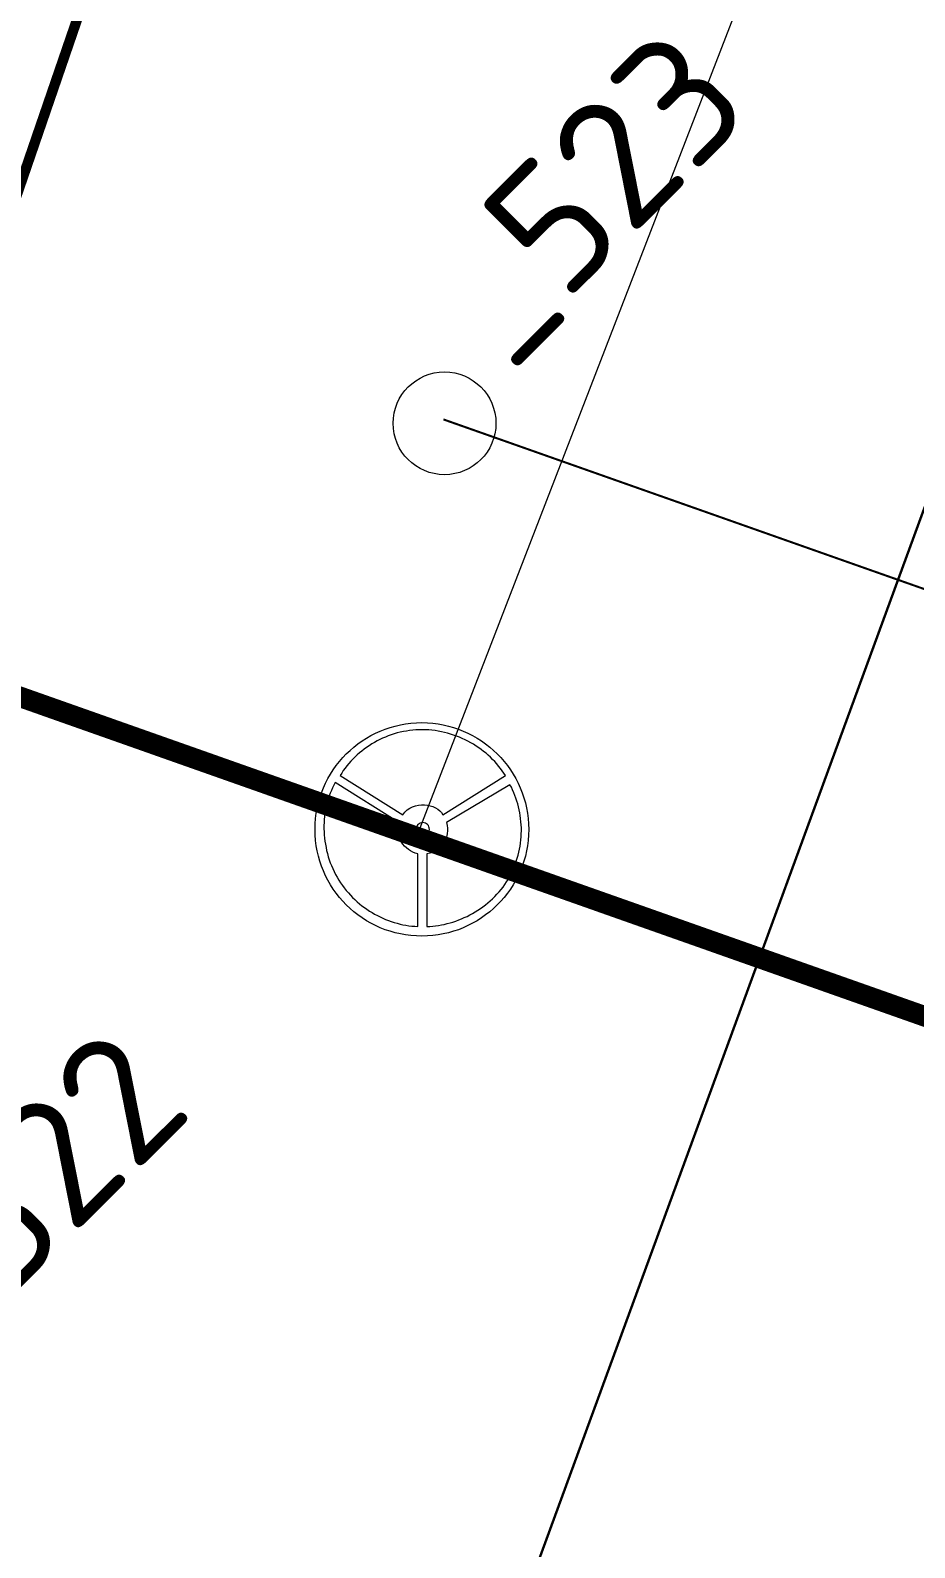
# Model space of a CAD drawing. Header units: millimetres. Extents: x 519 to 9564855, y -810 to 5021775.
# Drawn here: x 9531009.8 to 9531095.8, y 5000507.3 to 5000654.9 of the extents above; entities that cross this region are included whole.
import ezdxf

# ---------------------------------------------------------------- set-up
doc = ezdxf.new("R2010")
doc.units = ezdxf.units.MM
doc.header["$LTSCALE"] = 2
doc.header["$MEASUREMENT"] = 0
doc.linetypes.add('92051501$0$GROUND2', pattern=[35, 25, -10])
for name, color, linetype in [('OilColl&Flowlines', 3, 'Continuous'), ('OLD WELLS(dr.bfr2000)', 24, 'Continuous'), ('ROAD_GROUND', 9, 'Continuous'), ('vodovod', 5, 'Continuous')]:
    doc.layers.add(name, color=color, linetype=linetype)
for name, color, linetype, lineweight in [('SteamInjInfrastructure', 25, 'Continuous', 100), ('Электро', 1, 'Continuous', 30), ('Электроснаб', 1, 'Continuous', 18), ('Электроснабжене', 1, 'Continuous', 18)]:
    doc.layers.add(name, color=color, linetype=linetype, lineweight=lineweight)
doc.styles.add('92051501$0$STANDARD', font='simplex.shx')
doc.styles.add('Elect', font='isocpeur.ttf')
doc.linetypes.add('STM_LINE', pattern='A,0.5,-0.2,["S",92051501$0$STANDARD,S=0.1,R=0,X=-0.1,Y=-0.05],-0.05', length=0.75)
doc.linetypes.add('WTR_LINE', pattern='A,0.5,-0.2,["W",92051501$0$STANDARD,S=0.1,R=0,X=-0.1,Y=-0.05],-0.05', length=0.75)

msp = doc.modelspace()

# ---------------------------------------------------------------- linework, layer by layer
at = {"color": 6, "linetype": 'ByBlock', "lineweight": 0, "const_width": 1, "elevation": -4.5227}
msp.add_lwpolyline([(9530943.3282, 5000438.2508), (9530974.2536, 5000531.2299), (9530996.6946, 5000604.4448), (9531015.814, 5000660.173), (9531040.2307, 5000741.2792)], dxfattribs=at)
at = {"layer": 'OilColl&Flowlines', "lineweight": 0, "const_width": 2}
msp.add_lwpolyline([(9530917.659, 5000622.28257), (9531209.737, 5000519.055), (9531255.937, 5000448.855), (9531312.537, 5000429.455), (9531245.337, 5000242.755), (9531451.82079, 5000131.60558), (9531538.737, 5000091.355), (9531540.137, 5000090.455), (9531403.337, 4999707.355)], dxfattribs=at)
at = {"layer": 'OLD WELLS(dr.bfr2000)', "lineweight": 0}
msp.add_circle((9531050.109, 5000616.682), 5, dxfattribs=at)
at = {"layer": 'ROAD_GROUND', "linetype": '92051501$0$GROUND2', "lineweight": 0}
for points in [[(9530876.84874, 5000720.055, 1, 1, 0), (9530877.7584, 5000719.78314, 0, 0, 0), (9530877.13623, 5000654.60608, 0, 0, 0), (9530878.5746, 5000647.12551, 0, 0, 0), (9530926.33214, 5000627.84813, 0, 0, 0), (9530981.94744, 5000606.68037, 0, 0, 0), (9531022.87674, 5000592.96956, 0, 0, 0), (9531027.22126, 5000588.52251, 0, 0, 0)], [(9530871.56678, 5000718.50245, 1, 1, 0), (9530874.737, 5000717.555, 0, 0, 0), (9530874.1335, 5000654.33447, 0, 0, 0), (9530875.937, 5000644.955, 0, 0, 0), (9530925.237, 5000625.055, 0, 0, 0), (9530980.937, 5000603.855, 0, 0, 0), (9531021.237, 5000590.355, 0, 0, 0), (9531025.07535, 5000586.42607, 0, 0, 0)]]:
    msp.add_lwpolyline(points, format="xyseb", dxfattribs=at)
at = {"layer": 'SteamInjInfrastructure', "color": 6, "linetype": 'STM_LINE', "lineweight": 0, "ltscale": 15}
for p, q in [((9531047.741, 5000577.312), (9531165.104, 5000881.24)), ((9531046.32228, 5000587.4286, 0), (9531046.84162, 5000587.50129, 0)), ((9531046.84162, 5000587.50129, 0), (9531047.37134, 5000587.54282, 0)), ((9531047.37134, 5000587.54282, 0), (9531047.91145, 5000587.55319, 0)), ((9531047.91145, 5000587.55319, 0), (9531048.44117, 5000587.54278, 0)), ((9531048.44117, 5000587.54278, 0), (9531048.96051, 5000587.50121, 0)), ((9531048.96051, 5000587.50121, 0), (9531049.47984, 5000587.42849, 0)), ((9531042.09483, 5000585.77727, 0), (9531042.51031, 5000586.04731, 0)), ((9531042.51031, 5000586.04731, 0), (9531042.94656, 5000586.29658, 0)), ((9531042.94656, 5000586.29658, 0), (9531043.39319, 5000586.52507, 0)), ((9531043.39319, 5000586.52507, 0), (9531043.8606, 5000586.73279, 0)), ((9531044.08908, 5000586.02648, 0), (9531043.81903, 5000585.90185, 0)), ((9531043.8606, 5000586.73279, 0), (9531044.32801, 5000586.91973, 0)), ((9531044.35914, 5000586.15111, 0), (9531044.08908, 5000586.02648, 0)), ((9531044.32801, 5000586.91973, 0), (9531044.81619, 5000587.0859, 0)), ((9531044.63959, 5000586.26535, 0), (9531044.35914, 5000586.15111, 0)), ((9531044.93042, 5000586.35882, 0), (9531044.63959, 5000586.26535, 0)), ((9531044.81619, 5000587.0859, 0), (9531045.30437, 5000587.22091, 0)), ((9531045.21087, 5000586.45229, 0), (9531044.93042, 5000586.35882, 0)), ((9531045.51208, 5000586.54576, 0), (9531045.21087, 5000586.45229, 0)), ((9531045.30437, 5000587.22091, 0), (9531045.81333, 5000587.34553, 0)), ((9531045.80291, 5000586.61846, 0), (9531045.51208, 5000586.54576, 0)), ((9531046.10413, 5000586.68077, 0), (9531045.80291, 5000586.61846, 0)), ((9531045.81333, 5000587.34553, 0), (9531046.32228, 5000587.4286, 0)), ((9531046.40535, 5000586.73269, 0), (9531046.10413, 5000586.68077, 0)), ((9531046.70656, 5000586.78461, 0), (9531046.40535, 5000586.73269, 0)), ((9531047.01817, 5000586.81576, 0), (9531046.70656, 5000586.78461, 0)), ((9531047.32977, 5000586.84691, 0), (9531047.01817, 5000586.81576, 0)), ((9531047.64137, 5000586.85729, 0), (9531047.32977, 5000586.84691, 0)), ((9531047.95297, 5000586.86766, 0), (9531047.64137, 5000586.85729, 0)), ((9531048.26457, 5000586.85726, 0), (9531047.95297, 5000586.86766, 0)), ((9531048.57617, 5000586.84687, 0), (9531048.26457, 5000586.85726, 0)), ((9531048.88777, 5000586.8157, 0), (9531048.57617, 5000586.84687, 0)), ((9531049.18899, 5000586.78452, 0), (9531048.88777, 5000586.8157, 0)), ((9531049.50059, 5000586.73258, 0), (9531049.18899, 5000586.78452, 0)), ((9531049.47984, 5000587.42849, 0), (9531049.98878, 5000587.34538, 0)), ((9531049.8018, 5000586.67025, 0), (9531049.50059, 5000586.73258, 0)), ((9531050.10301, 5000586.60792, 0), (9531049.8018, 5000586.67025, 0)), ((9531049.98878, 5000587.34538, 0), (9531050.48734, 5000587.22072, 0)), ((9531050.40422, 5000586.52481, 0), (9531050.10301, 5000586.60792, 0)), ((9531050.69505, 5000586.44171, 0), (9531050.40422, 5000586.52481, 0)), ((9531050.48734, 5000587.22072, 0), (9531050.97551, 5000587.08567, 0)), ((9531050.98587, 5000586.34822, 0), (9531050.69505, 5000586.44171, 0)), ((9531050.97551, 5000587.08567, 0), (9531051.46368, 5000586.91947, 0)), ((9531051.2767, 5000586.24434, 0), (9531050.98587, 5000586.34822, 0)), ((9531051.55713, 5000586.13007, 0), (9531051.2767, 5000586.24434, 0)), ((9531051.46368, 5000586.91947, 0), (9531051.93108, 5000586.73249, 0)), ((9531051.83757, 5000586.00542, 0), (9531051.55713, 5000586.13007, 0)), ((9531051.93108, 5000586.73249, 0), (9531052.38808, 5000586.52474, 0)), ((9531052.38808, 5000586.52474, 0), (9531052.83471, 5000586.29622, 0)), ((9531052.83471, 5000586.29622, 0), (9531053.27094, 5000586.04692, 0)), ((9531053.27094, 5000586.04692, 0), (9531053.69678, 5000585.77685, 0)), ((9531040.55755, 5000584.51015, 0), (9531040.9211, 5000584.8529, 0)), ((9531040.9211, 5000584.8529, 0), (9531041.29503, 5000585.17487, 0)), ((9531041.29503, 5000585.17487, 0), (9531041.68974, 5000585.48646, 0)), ((9531041.83512, 5000584.60358, 0), (9531041.61699, 5000584.41663, 0)), ((9531041.68974, 5000585.48646, 0), (9531042.09483, 5000585.77727, 0)), ((9531042.06363, 5000584.79054, 0), (9531041.83512, 5000584.60358, 0)), ((9531042.29215, 5000584.97749, 0), (9531042.06363, 5000584.79054, 0)), ((9531042.53105, 5000585.14367, 0), (9531042.29215, 5000584.97749, 0)), ((9531042.78033, 5000585.30984, 0), (9531042.53105, 5000585.14367, 0)), ((9531043.02962, 5000585.47602, 0), (9531042.78033, 5000585.30984, 0)), ((9531043.28929, 5000585.62143, 0), (9531043.02962, 5000585.47602, 0)), ((9531043.54897, 5000585.76683, 0), (9531043.28929, 5000585.62143, 0)), ((9531043.81903, 5000585.90185, 0), (9531043.54897, 5000585.76683, 0)), ((9531052.11801, 5000585.88077, 0), (9531051.83757, 5000586.00542, 0)), ((9531052.38806, 5000585.73535, 0), (9531052.11801, 5000585.88077, 0)), ((9531052.65811, 5000585.58993, 0), (9531052.38806, 5000585.73535, 0)), ((9531052.91777, 5000585.4445, 0), (9531052.65811, 5000585.58993, 0)), ((9531053.17743, 5000585.2783, 0), (9531052.91777, 5000585.4445, 0)), ((9531053.4267, 5000585.11211, 0), (9531053.17743, 5000585.2783, 0)), ((9531053.66559, 5000584.93553, 0), (9531053.4267, 5000585.11211, 0)), ((9531053.90448, 5000584.75894, 0), (9531053.66559, 5000584.93553, 0)), ((9531053.69678, 5000585.77685, 0), (9531054.10185, 5000585.48601, 0)), ((9531054.14337, 5000584.57197, 0), (9531053.90448, 5000584.75894, 0)), ((9531054.10185, 5000585.48601, 0), (9531054.49654, 5000585.17439, 0)), ((9531054.36148, 5000584.37462, 0), (9531054.14337, 5000584.57197, 0)), ((9531054.49654, 5000585.17439, 0), (9531054.87045, 5000584.85239, 0)), ((9531054.87045, 5000584.85239, 0), (9531055.23397, 5000584.50961, 0)), ((9531039.29031, 5000582.97296, 0), (9531039.58116, 5000583.37803, 0)), ((9531039.58116, 5000583.37803, 0), (9531039.88239, 5000583.77272, 0)), ((9531039.88239, 5000583.77272, 0), (9531040.21477, 5000584.14663, 0)), ((9531040.21477, 5000584.14663, 0), (9531040.55755, 5000584.51015, 0)), ((9531040.44324, 5000583.11833, 0), (9531040.26666, 5000582.88983, 0)), ((9531040.61983, 5000583.34684, 0), (9531040.44324, 5000583.11833, 0)), ((9531040.8068, 5000583.57534, 0), (9531040.61983, 5000583.34684, 0)), ((9531040.99376, 5000583.79345, 0), (9531040.8068, 5000583.57534, 0)), ((9531041.19112, 5000584.00118, 0), (9531040.99376, 5000583.79345, 0)), ((9531041.39886, 5000584.2089, 0), (9531041.19112, 5000584.00118, 0)), ((9531041.61699, 5000584.41663, 0), (9531041.39886, 5000584.2089, 0)), ((9531054.5796, 5000584.17726, 0), (9531054.36148, 5000584.37462, 0)), ((9531054.78732, 5000583.96952, 0), (9531054.5796, 5000584.17726, 0)), ((9531054.99505, 5000583.76178, 0), (9531054.78732, 5000583.96952, 0)), ((9531055.182, 5000583.54365, 0), (9531054.99505, 5000583.76178, 0)), ((9531055.36895, 5000583.32552, 0), (9531055.182, 5000583.54365, 0)), ((9531055.23397, 5000584.50961, 0), (9531055.57672, 5000584.14607, 0)), ((9531055.54552, 5000583.09701, 0), (9531055.36895, 5000583.32552, 0)), ((9531055.7117, 5000582.8685, 0), (9531055.54552, 5000583.09701, 0)), ((9531055.57672, 5000584.14607, 0), (9531055.90908, 5000583.77213, 0)), ((9531055.90908, 5000583.77213, 0), (9531056.22067, 5000583.37743, 0)), ((9531056.22067, 5000583.37743, 0), (9531056.51148, 5000582.97233, 0)), ((9531038.33467, 5000581.20726, 0), (9531038.54242, 5000581.66426, 0)), ((9531038.54242, 5000581.66426, 0), (9531038.77095, 5000582.11088, 0)), ((9531038.77095, 5000582.11088, 0), (9531039.02024, 5000582.54712, 0)), ((9531039.02024, 5000582.54712, 0), (9531039.29031, 5000582.97296, 0)), ((9531039.47723, 5000581.71616, 0), (9531039.34219, 5000581.46689, 0)), ((9531045.67795, 5000577.82092, 0), (9531039.47723, 5000581.71616, 0)), ((9531040.11085, 5000582.65094, 0), (9531039.95504, 5000582.40167, 0)), ((9531039.95504, 5000582.40167, 0), (9531046.04152, 5000578.58952, 0)), ((9531040.26666, 5000582.88983, 0), (9531040.11085, 5000582.65094, 0)), ((9531049.93653, 5000578.58938, 0), (9531056.02328, 5000582.40108, 0)), ((9531055.87788, 5000582.63998, 0), (9531055.7117, 5000582.8685, 0)), ((9531056.02328, 5000582.40108, 0), (9531055.87788, 5000582.63998, 0)), ((9531056.51148, 5000582.97233, 0), (9531056.78152, 5000582.54647, 0)), ((9531056.78152, 5000582.54647, 0), (9531057.03078, 5000582.11022, 0)), ((9531057.03078, 5000582.11022, 0), (9531057.25927, 5000581.66358, 0)), ((9531057.25927, 5000581.66358, 0), (9531057.47738, 5000581.20656, 0)), ((9531037.84644, 5000579.75313, 0), (9531037.99187, 5000580.25169, 0)), ((9531037.99187, 5000580.25169, 0), (9531038.14769, 5000580.72947, 0)), ((9531038.14769, 5000580.72947, 0), (9531038.33467, 5000581.20726, 0)), ((9531038.80204, 5000580.14779, 0), (9531038.71893, 5000579.87774, 0)), ((9531038.89553, 5000580.42823, 0), (9531038.80204, 5000580.14779, 0)), ((9531038.9994, 5000580.69828, 0), (9531038.89553, 5000580.42823, 0)), ((9531039.10328, 5000580.95795, 0), (9531038.9994, 5000580.69828, 0)), ((9531039.21754, 5000581.21761, 0), (9531039.10328, 5000580.95795, 0)), ((9531039.34219, 5000581.46689, 0), (9531039.21754, 5000581.21761, 0)), ((9531056.46988, 5000581.50781, 0), (9531050.30004, 5000577.82075, 0)), ((9531056.6049, 5000581.25852, 0), (9531056.46988, 5000581.50781, 0)), ((9531056.72953, 5000580.99885, 0), (9531056.6049, 5000581.25852, 0)), ((9531056.84377, 5000580.72879, 0), (9531056.72953, 5000580.99885, 0)), ((9531056.95802, 5000580.46912, 0), (9531056.84377, 5000580.72879, 0)), ((9531057.05149, 5000580.19906, 0), (9531056.95802, 5000580.46912, 0)), ((9531057.14496, 5000579.91862, 0), (9531057.05149, 5000580.19906, 0)), ((9531057.47738, 5000581.20656, 0), (9531057.66432, 5000580.72876, 0)), ((9531057.66432, 5000580.72876, 0), (9531057.83049, 5000580.25097, 0)), ((9531057.83049, 5000580.25097, 0), (9531057.9655, 5000579.7524, 0)), ((9531037.57633, 5000578.2263, 0), (9531037.63867, 5000578.74563, 0)), ((9531037.63867, 5000578.74563, 0), (9531037.73217, 5000579.25458, 0)), ((9531037.73217, 5000579.25458, 0), (9531037.84644, 5000579.75313, 0)), ((9531038.48, 5000578.72483, 0), (9531038.44882, 5000578.434, 0)), ((9531038.53194, 5000579.01565, 0), (9531038.48, 5000578.72483, 0)), ((9531038.58388, 5000579.30648, 0), (9531038.53194, 5000579.01565, 0)), ((9531038.64621, 5000579.58692, 0), (9531038.58388, 5000579.30648, 0)), ((9531038.71893, 5000579.87774, 0), (9531038.64621, 5000579.58692, 0)), ((9531046.04152, 5000578.58952, 0), (9531046.24926, 5000578.8388, 0)), ((9531046.24926, 5000578.8388, 0), (9531046.48816, 5000579.05691, 0)), ((9531046.48816, 5000579.05691, 0), (9531046.74783, 5000579.23347, 0)), ((9531046.74783, 5000579.23347, 0), (9531047.00751, 5000579.36849, 0)), ((9531047.00751, 5000579.36849, 0), (9531047.28795, 5000579.46196, 0)), ((9531047.28795, 5000579.46196, 0), (9531047.57878, 5000579.53466, 0)), ((9531047.57878, 5000579.53466, 0), (9531047.86961, 5000579.56581, 0)), ((9531047.86961, 5000579.56581, 0), (9531048.16044, 5000579.5658, 0)), ((9531048.16044, 5000579.5658, 0), (9531048.44088, 5000579.53463, 0)), ((9531048.44088, 5000579.53463, 0), (9531048.72132, 5000579.4723, 0)), ((9531048.72132, 5000579.4723, 0), (9531048.98098, 5000579.38919, 0)), ((9531048.98098, 5000579.38919, 0), (9531049.21987, 5000579.27493, 0)), ((9531049.21987, 5000579.27493, 0), (9531049.44838, 5000579.13989, 0)), ((9531049.44838, 5000579.13989, 0), (9531049.63533, 5000578.9737, 0)), ((9531049.63533, 5000578.9737, 0), (9531049.80151, 5000578.79712, 0)), ((9531049.80151, 5000578.79712, 0), (9531049.93653, 5000578.58938, 0)), ((9531057.22804, 5000579.63817, 0), (9531057.14496, 5000579.91862, 0)), ((9531057.30074, 5000579.35773, 0), (9531057.22804, 5000579.63817, 0)), ((9531057.37343, 5000579.07729, 0), (9531057.30074, 5000579.35773, 0)), ((9531057.42536, 5000578.78646, 0), (9531057.37343, 5000579.07729, 0)), ((9531057.47728, 5000578.50601, 0), (9531057.42536, 5000578.78646, 0)), ((9531057.9655, 5000579.7524, 0), (9531058.07974, 5000579.25383, 0)), ((9531058.07974, 5000579.25383, 0), (9531058.1732, 5000578.74488, 0)), ((9531058.1732, 5000578.74488, 0), (9531058.24589, 5000578.22554, 0)), ((9531037.52436, 5000577.16686, 0), (9531037.53477, 5000577.69658, 0)), ((9531037.53473, 5000576.62675, 0), (9531037.52436, 5000577.16686, 0)), ((9531037.53477, 5000577.69658, 0), (9531037.57633, 5000578.2263, 0)), ((9531038.38647, 5000577.53036, 0), (9531038.38646, 5000577.22914, 0)), ((9531038.38646, 5000577.22914, 0), (9531038.39684, 5000576.92793, 0)), ((9531038.39687, 5000577.83157, 0), (9531038.38647, 5000577.53036, 0)), ((9531038.41765, 5000578.13279, 0), (9531038.39687, 5000577.83157, 0)), ((9531038.44882, 5000578.434, 0), (9531038.41765, 5000578.13279, 0)), ((9531045.55328, 5000577.0627, 0), (9531045.56368, 5000577.31198, 0)), ((9531045.56368, 5000577.31198, 0), (9531045.60524, 5000577.56126, 0)), ((9531045.60524, 5000577.56126, 0), (9531045.67795, 5000577.82092, 0)), ((9531047.64, 5000575.488), (9531047.741, 5000577.312)), ((9531050.30004, 5000577.82075, 0), (9531050.36235, 5000577.5507, 0)), ((9531050.36235, 5000577.5507, 0), (9531050.3935, 5000577.28064, 0)), ((9531050.3935, 5000577.28064, 0), (9531050.39349, 5000577.02097, 0)), ((9531057.50843, 5000578.21518, 0), (9531057.47728, 5000578.50601, 0)), ((9531057.53958, 5000577.91397, 0), (9531057.50843, 5000578.21518, 0)), ((9531057.56034, 5000577.62314, 0), (9531057.53958, 5000577.91397, 0)), ((9531057.5811, 5000577.33231, 0), (9531057.56034, 5000577.62314, 0)), ((9531057.58109, 5000577.0311, 0), (9531057.5811, 5000577.33231, 0)), ((9531058.24589, 5000578.22554, 0), (9531058.28741, 5000577.69582, 0)), ((9531058.29778, 5000577.1661, 0), (9531058.28738, 5000576.62599, 0)), ((9531058.28741, 5000577.69582, 0), (9531058.29778, 5000577.1661, 0)), ((9531037.57626, 5000576.09702, 0), (9531037.53473, 5000576.62675, 0)), ((9531037.63856, 5000575.57769, 0), (9531037.57626, 5000576.09702, 0)), ((9531038.39684, 5000576.92793, 0), (9531038.4176, 5000576.62671, 0)), ((9531038.4176, 5000576.62671, 0), (9531038.43836, 5000576.31511, 0)), ((9531038.43836, 5000576.31511, 0), (9531038.4799, 5000576.0139, 0)), ((9531038.4799, 5000576.0139, 0), (9531038.52143, 5000575.71268, 0)), ((9531038.52143, 5000575.71268, 0), (9531038.58374, 5000575.41146, 0)), ((9531045.57405, 5000576.81341, 0), (9531045.55328, 5000577.0627, 0)), ((9531045.62597, 5000576.57452, 0), (9531045.57405, 5000576.81341, 0)), ((9531045.69867, 5000576.34601, 0), (9531045.62597, 5000576.57452, 0)), ((9531045.80253, 5000576.12788, 0), (9531045.69867, 5000576.34601, 0)), ((9531045.92716, 5000575.92014, 0), (9531045.80253, 5000576.12788, 0)), ((9531046.06218, 5000575.72279, 0), (9531045.92716, 5000575.92014, 0)), ((9531046.22836, 5000575.53582, 0), (9531046.06218, 5000575.72279, 0)), ((9531050.07146, 5000575.85767, 0), (9531049.93642, 5000575.66033, 0)), ((9531050.17533, 5000576.0654, 0), (9531050.07146, 5000575.85767, 0)), ((9531050.26882, 5000576.28352, 0), (9531050.17533, 5000576.0654, 0)), ((9531050.33115, 5000576.52241, 0), (9531050.26882, 5000576.28352, 0)), ((9531050.37271, 5000576.77169, 0), (9531050.33115, 5000576.52241, 0)), ((9531050.39349, 5000577.02097, 0), (9531050.37271, 5000576.77169, 0)), ((9531057.4564, 5000575.53541, 0), (9531057.49796, 5000575.83663, 0)), ((9531057.49796, 5000575.83663, 0), (9531057.52913, 5000576.13784, 0)), ((9531057.52913, 5000576.13784, 0), (9531057.5603, 5000576.43905, 0)), ((9531057.5603, 5000576.43905, 0), (9531057.5707, 5000576.72988, 0)), ((9531057.5707, 5000576.72988, 0), (9531057.58109, 5000577.0311, 0)), ((9531058.24581, 5000576.09627, 0), (9531058.17308, 5000575.57694, 0)), ((9531058.28738, 5000576.62599, 0), (9531058.24581, 5000576.09627, 0)), ((9531037.73202, 5000575.06873, 0), (9531037.63856, 5000575.57769, 0)), ((9531037.84625, 5000574.57017, 0), (9531037.73202, 5000575.06873, 0)), ((9531037.99165, 5000574.0716, 0), (9531037.84625, 5000574.57017, 0)), ((9531038.58374, 5000575.41146, 0), (9531038.64605, 5000575.11025, 0)), ((9531038.64605, 5000575.11025, 0), (9531038.71875, 5000574.80903, 0)), ((9531038.71875, 5000574.80903, 0), (9531038.80183, 5000574.50781, 0)), ((9531038.80183, 5000574.50781, 0), (9531038.8953, 5000574.21698, 0)), ((9531038.8953, 5000574.21698, 0), (9531038.99915, 5000573.92615, 0)), ((9531046.40493, 5000575.36963, 0), (9531046.22836, 5000575.53582, 0)), ((9531046.60227, 5000575.21382, 0), (9531046.40493, 5000575.36963, 0)), ((9531046.81, 5000575.07879, 0), (9531046.60227, 5000575.21382, 0)), ((9531047.03851, 5000574.95414, 0), (9531046.81, 5000575.07879, 0)), ((9531047.26701, 5000574.86065, 0), (9531047.03851, 5000574.95414, 0)), ((9531047.5059, 5000574.77755, 0), (9531047.26701, 5000574.86065, 0)), ((9531047.50564, 5000567.71458, 0), (9531047.5059, 5000574.77755, 0)), ((9531130.777, 5000546.096), (9531047.64, 5000575.488)), ((9531048.39916, 5000574.77752, 0), (9531048.3989, 5000567.71455, 0)), ((9531048.6796, 5000574.83983, 0), (9531048.39916, 5000574.77752, 0)), ((9531048.93927, 5000574.9333, 0), (9531048.6796, 5000574.83983, 0)), ((9531049.17817, 5000575.03715, 0), (9531048.93927, 5000574.9333, 0)), ((9531049.3963, 5000575.16179, 0), (9531049.17817, 5000575.03715, 0)), ((9531049.59365, 5000575.31758, 0), (9531049.3963, 5000575.16179, 0)), ((9531049.77023, 5000575.47338, 0), (9531049.59365, 5000575.31758, 0)), ((9531049.93642, 5000575.66033, 0), (9531049.77023, 5000575.47338, 0)), ((9531057.08242, 5000574.06052, 0), (9531057.17591, 5000574.35134, 0)), ((9531057.17591, 5000574.35134, 0), (9531057.25902, 5000574.64216, 0)), ((9531057.25902, 5000574.64216, 0), (9531057.33174, 5000574.94338, 0)), ((9531057.33174, 5000574.94338, 0), (9531057.40445, 5000575.24459, 0)), ((9531057.40445, 5000575.24459, 0), (9531057.4564, 5000575.53541, 0)), ((9531057.96531, 5000574.56943, 0), (9531057.83027, 5000574.07087, 0)), ((9531058.07958, 5000575.06799, 0), (9531057.96531, 5000574.56943, 0)), ((9531058.17308, 5000575.57694, 0), (9531058.07958, 5000575.06799, 0)), ((9531038.14743, 5000573.58342, 0), (9531037.99165, 5000574.0716, 0)), ((9531038.33438, 5000573.11601, 0), (9531038.14743, 5000573.58342, 0)), ((9531038.54209, 5000572.65899, 0), (9531038.33438, 5000573.11601, 0)), ((9531038.99915, 5000573.92615, 0), (9531039.1134, 5000573.63532, 0)), ((9531039.1134, 5000573.63532, 0), (9531039.23803, 5000573.34448, 0)), ((9531039.23803, 5000573.34448, 0), (9531039.37305, 5000573.06404, 0)), ((9531039.37305, 5000573.06404, 0), (9531039.51845, 5000572.78359, 0)), ((9531039.51845, 5000572.78359, 0), (9531039.67424, 5000572.50314, 0)), ((9531056.46955, 5000572.61678, 0), (9531056.61498, 5000572.89722, 0)), ((9531056.61498, 5000572.89722, 0), (9531056.75002, 5000573.18804, 0)), ((9531056.75002, 5000573.18804, 0), (9531056.87467, 5000573.46848, 0)), ((9531056.87467, 5000573.46848, 0), (9531056.97854, 5000573.7593, 0)), ((9531056.97854, 5000573.7593, 0), (9531057.08242, 5000574.06052, 0)), ((9531057.47708, 5000573.11531, 0), (9531057.25895, 5000572.6583, 0)), ((9531057.66406, 5000573.5827, 0), (9531057.47708, 5000573.11531, 0)), ((9531057.83027, 5000574.07087, 0), (9531057.66406, 5000573.5827, 0)), ((9531038.77059, 5000572.21235, 0), (9531038.54209, 5000572.65899, 0)), ((9531039.01985, 5000571.7761, 0), (9531038.77059, 5000572.21235, 0)), ((9531039.28989, 5000571.35023, 0), (9531039.01985, 5000571.7761, 0)), ((9531039.5807, 5000570.94514, 0), (9531039.28989, 5000571.35023, 0)), ((9531039.67424, 5000572.50314, 0), (9531039.83003, 5000572.23308, 0)), ((9531039.83003, 5000572.23308, 0), (9531040.00659, 5000571.97341, 0)), ((9531040.00659, 5000571.97341, 0), (9531040.17277, 5000571.71374, 0)), ((9531040.17277, 5000571.71374, 0), (9531040.35972, 5000571.46445, 0)), ((9531040.35972, 5000571.46445, 0), (9531040.55706, 5000571.22555, 0)), ((9531055.41005, 5000571.07959, 0), (9531055.60741, 5000571.31848, 0)), ((9531055.60741, 5000571.31848, 0), (9531055.79438, 5000571.55737, 0)), ((9531055.79438, 5000571.55737, 0), (9531055.98135, 5000571.80664, 0)), ((9531055.98135, 5000571.80664, 0), (9531056.14755, 5000572.0663, 0)), ((9531056.14755, 5000572.0663, 0), (9531056.31374, 5000572.33635, 0)), ((9531056.51105, 5000571.34961, 0), (9531056.22021, 5000570.94453, 0)), ((9531056.31374, 5000572.33635, 0), (9531056.46955, 5000572.61678, 0)), ((9531056.78113, 5000571.77545, 0), (9531056.51105, 5000571.34961, 0)), ((9531057.03042, 5000572.21168, 0), (9531056.78113, 5000571.77545, 0)), ((9531057.25895, 5000572.6583, 0), (9531057.03042, 5000572.21168, 0)), ((9531039.8819, 5000570.55044, 0), (9531039.5807, 5000570.94514, 0)), ((9531040.21426, 5000570.1765, 0), (9531039.8819, 5000570.55044, 0)), ((9531040.55701, 5000569.81295, 0), (9531040.21426, 5000570.1765, 0)), ((9531040.92053, 5000569.47018, 0), (9531040.55701, 5000569.81295, 0)), ((9531040.55706, 5000571.22555, 0), (9531040.7544, 5000570.98665, 0)), ((9531040.7544, 5000570.98665, 0), (9531040.95174, 5000570.75813, 0)), ((9531040.95174, 5000570.75813, 0), (9531041.16985, 5000570.54, 0)), ((9531041.16985, 5000570.54, 0), (9531041.37758, 5000570.33226, 0)), ((9531041.37758, 5000570.33226, 0), (9531041.60608, 5000570.12452, 0)), ((9531041.60608, 5000570.12452, 0), (9531041.83458, 5000569.92716, 0)), ((9531041.83458, 5000569.92716, 0), (9531042.07347, 5000569.74019, 0)), ((9531053.84161, 5000569.63589, 0), (9531054.08051, 5000569.81246, 0)), ((9531054.08051, 5000569.81246, 0), (9531054.31941, 5000570.0098, 0)), ((9531054.31941, 5000570.0098, 0), (9531054.54793, 5000570.20714, 0)), ((9531054.54793, 5000570.20714, 0), (9531054.77644, 5000570.41486, 0)), ((9531054.77644, 5000570.41486, 0), (9531054.99457, 5000570.62259, 0)), ((9531055.23343, 5000569.81242, 0), (9531054.86989, 5000569.46967, 0)), ((9531054.99457, 5000570.62259, 0), (9531055.20231, 5000570.85109, 0)), ((9531055.20231, 5000570.85109, 0), (9531055.41005, 5000571.07959, 0)), ((9531055.57621, 5000570.17594, 0), (9531055.23343, 5000569.81242, 0)), ((9531055.9086, 5000570.54985, 0), (9531055.57621, 5000570.17594, 0)), ((9531056.22021, 5000570.94453, 0), (9531055.9086, 5000570.54985, 0)), ((9531041.29444, 5000569.14818, 0), (9531040.92053, 5000569.47018, 0)), ((9531041.68913, 5000568.83656, 0), (9531041.29444, 5000569.14818, 0)), ((9531042.0942, 5000568.54572, 0), (9531041.68913, 5000568.83656, 0)), ((9531042.07347, 5000569.74019, 0), (9531042.31236, 5000569.55322, 0)), ((9531042.50966, 5000568.27565, 0), (9531042.0942, 5000568.54572, 0)), ((9531042.31236, 5000569.55322, 0), (9531042.55124, 5000569.38703, 0)), ((9531042.55124, 5000569.38703, 0), (9531042.80052, 5000569.22083, 0)), ((9531042.80052, 5000569.22083, 0), (9531043.06018, 5000569.06502, 0)), ((9531043.06018, 5000569.06502, 0), (9531043.30946, 5000568.90921, 0)), ((9531043.30946, 5000568.90921, 0), (9531043.57951, 5000568.77417, 0)), ((9531043.57951, 5000568.77417, 0), (9531043.83917, 5000568.63914, 0)), ((9531043.83917, 5000568.63914, 0), (9531044.10922, 5000568.51449, 0)), ((9531044.10922, 5000568.51449, 0), (9531044.37927, 5000568.40022, 0)), ((9531044.37927, 5000568.40022, 0), (9531044.65971, 5000568.29634, 0)), ((9531044.65971, 5000568.29634, 0), (9531044.92976, 5000568.19247, 0)), ((9531051.20333, 5000568.24417, 0), (9531051.48378, 5000568.34803, 0)), ((9531051.48378, 5000568.34803, 0), (9531051.75384, 5000568.45189, 0)), ((9531051.75384, 5000568.45189, 0), (9531052.02389, 5000568.57652, 0)), ((9531052.02389, 5000568.57652, 0), (9531052.29395, 5000568.70115, 0)), ((9531052.29395, 5000568.70115, 0), (9531052.56401, 5000568.83617, 0)), ((9531052.56401, 5000568.83617, 0), (9531052.82369, 5000568.98157, 0)), ((9531052.82369, 5000568.98157, 0), (9531053.08336, 5000569.12697, 0)), ((9531053.08336, 5000569.12697, 0), (9531053.34303, 5000569.29315, 0)), ((9531053.69615, 5000568.5453, 0), (9531053.27029, 5000568.27526, 0)), ((9531053.34303, 5000569.29315, 0), (9531053.59232, 5000569.45933, 0)), ((9531053.59232, 5000569.45933, 0), (9531053.84161, 5000569.63589, 0)), ((9531054.10125, 5000568.83611, 0), (9531053.69615, 5000568.5453, 0)), ((9531054.49595, 5000569.1477, 0), (9531054.10125, 5000568.83611, 0)), ((9531054.86989, 5000569.46967, 0), (9531054.49595, 5000569.1477, 0)), ((9531042.94589, 5000568.02635, 0), (9531042.50966, 5000568.27565, 0)), ((9531043.39251, 5000567.79783, 0), (9531042.94589, 5000568.02635, 0)), ((9531043.8599, 5000567.59008, 0), (9531043.39251, 5000567.79783, 0)), ((9531044.3273, 5000567.4031, 0), (9531043.8599, 5000567.59008, 0)), ((9531044.81547, 5000567.24728, 0), (9531044.3273, 5000567.4031, 0)), ((9531045.30364, 5000567.10185, 0), (9531044.81547, 5000567.24728, 0)), ((9531044.92976, 5000568.19247, 0), (9531045.2102, 5000568.10936, 0)), ((9531045.2102, 5000568.10936, 0), (9531045.50102, 5000568.02626, 0)), ((9531045.81258, 5000566.98758, 0), (9531045.30364, 5000567.10185, 0)), ((9531045.50102, 5000568.02626, 0), (9531045.78146, 5000567.95354, 0)), ((9531045.78146, 5000567.95354, 0), (9531046.0619, 5000567.89121, 0)), ((9531046.32153, 5000566.89408, 0), (9531045.81258, 5000566.98758, 0)), ((9531046.0619, 5000567.89121, 0), (9531046.35272, 5000567.83927, 0)), ((9531046.84086, 5000566.83174, 0), (9531046.32153, 5000566.89408, 0)), ((9531046.35272, 5000567.83927, 0), (9531046.64355, 5000567.78732, 0)), ((9531046.64355, 5000567.78732, 0), (9531046.92399, 5000567.75615, 0)), ((9531047.37058, 5000566.79017, 0), (9531046.84086, 5000566.83174, 0)), ((9531046.92399, 5000567.75615, 0), (9531047.21482, 5000567.73537, 0)), ((9531047.21482, 5000567.73537, 0), (9531047.50564, 5000567.71458, 0)), ((9531048.3989, 5000567.71455, 0), (9531048.67934, 5000567.72493, 0)), ((9531048.95975, 5000566.83166, 0), (9531048.44041, 5000566.79013, 0)), ((9531048.67934, 5000567.72493, 0), (9531048.95979, 5000567.74569, 0)), ((9531049.47909, 5000566.89396, 0), (9531048.95975, 5000566.83166, 0)), ((9531048.95979, 5000567.74569, 0), (9531049.24023, 5000567.77684, 0)), ((9531049.24023, 5000567.77684, 0), (9531049.52067, 5000567.81838, 0)), ((9531049.98804, 5000566.98742, 0), (9531049.47909, 5000566.89396, 0)), ((9531049.52067, 5000567.81838, 0), (9531049.80111, 5000567.8703, 0)), ((9531049.80111, 5000567.8703, 0), (9531050.08156, 5000567.92222, 0)), ((9531050.48661, 5000567.10166, 0), (9531049.98804, 5000566.98742, 0)), ((9531050.08156, 5000567.92222, 0), (9531050.362, 5000567.99492, 0)), ((9531050.362, 5000567.99492, 0), (9531050.64244, 5000568.06762, 0)), ((9531050.97479, 5000567.24706, 0), (9531050.48661, 5000567.10166, 0)), ((9531050.64244, 5000568.06762, 0), (9531050.92289, 5000568.1507, 0)), ((9531050.92289, 5000568.1507, 0), (9531051.20333, 5000568.24417, 0)), ((9531051.46297, 5000567.40284, 0), (9531050.97479, 5000567.24706, 0)), ((9531051.93038, 5000567.58978, 0), (9531051.46297, 5000567.40284, 0)), ((9531052.3874, 5000567.7975, 0), (9531051.93038, 5000567.58978, 0)), ((9531052.83404, 5000568.02599, 0), (9531052.3874, 5000567.7975, 0)), ((9531053.27029, 5000568.27526, 0), (9531052.83404, 5000568.02599, 0)), ((9531047.91069, 5000566.77977, 0), (9531047.37058, 5000566.79017, 0)), ((9531048.44041, 5000566.79013, 0), (9531047.91069, 5000566.77977, 0))]:
    msp.add_line(p, q, dxfattribs=at)
at = {"layer": 'SteamInjInfrastructure', "lineweight": 0, "elevation": 0}
msp.add_lwpolyline([(9531047.99419, 5000577.82084), (9531047.99419, 5000577.82084), (9531047.85916, 5000577.81045), (9531047.73452, 5000577.76891), (9531047.63065, 5000577.7066), (9531047.52678, 5000577.63389), (9531047.45407, 5000577.53003), (9531047.39174, 5000577.42616), (9531047.35019, 5000577.30152), (9531047.3398, 5000577.1665), (9531047.3398, 5000577.1665), (9531047.35018, 5000577.03147), (9531047.39173, 5000576.91721), (9531047.45404, 5000576.80296), (9531047.52675, 5000576.70948), (9531047.63061, 5000576.62638), (9531047.73448, 5000576.57444), (9531047.85911, 5000576.53289), (9531047.99414, 5000576.5225), (9531047.99414, 5000576.5225), (9531048.12917, 5000576.53288), (9531048.24342, 5000576.57442), (9531048.35768, 5000576.62635), (9531048.45116, 5000576.70944), (9531048.53426, 5000576.80292), (9531048.5862, 5000576.91717), (9531048.62775, 5000577.03142), (9531048.63814, 5000577.16645), (9531048.63814, 5000577.16645), (9531048.62776, 5000577.30148), (9531048.58622, 5000577.42612), (9531048.53429, 5000577.52999), (9531048.4512, 5000577.63386), (9531048.35772, 5000577.70657), (9531048.24347, 5000577.76889), (9531048.12922, 5000577.81045), (9531047.99419, 5000577.82084)], dxfattribs=at)
at = {"layer": 'vodovod', "linetype": 'WTR_LINE', "lineweight": 0, "ltscale": 5, "const_width": 0.2}
msp.add_lwpolyline([(9531188.12734, 5000568.28257), (9531050.0043, 5000617.0617)], dxfattribs=at)
at = {"layer": 'Электро'}
msp.add_line((9531025.9658, 5000415.13821, 0), (9531116.31364, 5000661.86688, 0), dxfattribs=at)
at = {"layer": 'Электроснаб', "color": 1, "linetype": 'ByBlock', "lineweight": 0}
msp.add_line((9531025.9658, 5000415.13821, 0), (9531116.31364, 5000661.86688, 0), dxfattribs=at)
at = {"layer": 'Электроснабжене', "color": 1, "linetype": 'ByBlock', "lineweight": 0}
msp.add_line((9531025.9658, 5000415.13821, 0), (9531116.31364, 5000661.86688, 0), dxfattribs=at)

# ---------------------------------------------------------------- texts
at = {"layer": 'OLD WELLS(dr.bfr2000)', "lineweight": 0, "style": 'Elect'}
for s, p in [(' _523', (9531050.109, 5000616.682)), (' _522', (9530995.8, 5000519.5))]:
    msp.add_text(s, height=12.5, rotation=44.9999999, dxfattribs=at).set_placement(p)

doc.saveas('drawing.dxf')
